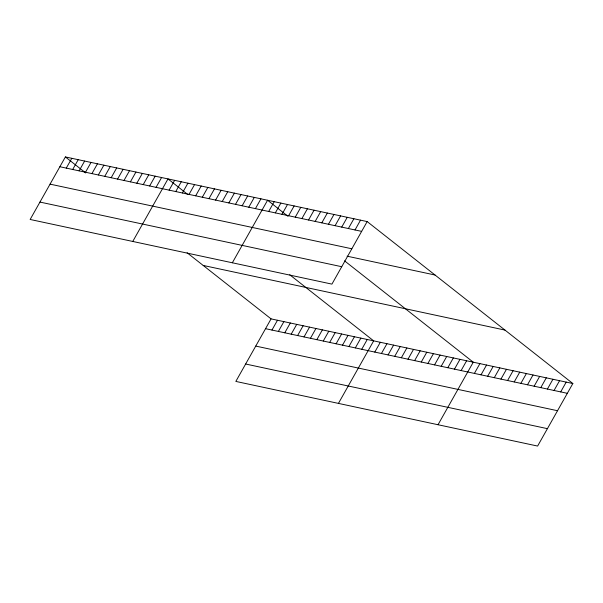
<?xml version="1.0" encoding="UTF-8"?>
<svg xmlns="http://www.w3.org/2000/svg" width="603" height="603" viewBox="0 0 603 603"><rect width="100%" height="100%" fill="white"/><g stroke="black" fill="none" stroke-linecap="round" stroke-linejoin="round"><path stroke-width="0.9" d="M367.167 221.58L65.388 156.938L30.15 219.469L331.929 284.119L367.167 221.58L572.85 383.531L537.612 446.062L235.833 381.42L271.071 318.881L572.85 383.531M66.277 168.109L71.802 158.31M72.692 169.481L78.209 159.689M79.106 170.86L84.624 161.061M85.513 172.232L91.038 162.433M91.927 173.604L97.452 163.805M98.342 174.976L103.867 165.184M104.756 176.355L110.274 166.556M111.171 177.727L116.688 167.928M117.577 179.099L123.102 169.3M123.992 180.47L129.517 170.679M130.406 181.85L135.931 172.051M136.821 183.222L142.338 173.423M143.235 184.593L148.753 174.795M149.642 185.965L155.167 176.174M156.056 187.345L161.581 177.546M132.758 241.449L167.996 178.918L187.676 194.415M169.111 190.141L174.629 180.342M175.752 191.558L181.269 181.759M182.392 192.983L187.91 183.184M189.025 194.407L194.55 184.608M195.666 195.824L201.191 186.026M202.306 197.249L207.824 187.45M208.947 198.673L214.464 188.875M215.588 200.09L221.105 190.292M222.221 201.515L227.746 191.716M228.861 202.94L234.386 193.141M235.502 204.357L241.027 194.558M242.142 205.781L247.66 195.983M248.783 207.206L254.3 197.407M255.423 208.623L260.941 198.824M232.343 262.787L267.581 200.249L287.94 216.281M268.697 211.472L274.222 201.673M275.337 212.889L280.862 203.09M281.978 214.314L287.495 204.515M288.618 215.738L294.136 205.94M295.259 217.155L300.776 207.364M301.892 218.58L307.417 208.781M308.532 220.005L314.057 210.206M315.173 221.422L320.69 211.63M321.814 222.846L327.331 213.047M328.454 224.271L333.972 214.472M271.961 330.06L277.478 320.261M335.087 225.688L340.612 215.897M278.375 331.431L283.892 321.633M341.728 227.112L347.253 217.314M284.782 332.803L290.307 323.004M348.368 228.537L353.893 218.738M291.196 334.175L296.721 324.376M355.009 229.962L360.526 220.163M297.611 335.547L303.128 325.756M304.025 336.926L309.543 327.127M310.439 338.298L315.957 328.499M316.846 339.67L322.371 329.871M323.261 341.042L328.786 331.251M329.675 342.421L335.193 332.622M336.09 343.793L341.607 333.994M342.504 345.165L348.021 335.366M348.911 346.537L354.436 336.745M355.325 347.916L360.85 338.117M361.74 349.288L367.257 339.489M338.434 403.399L373.672 340.861L289.711 274.757M374.795 352.084L380.312 342.285M381.428 353.509L386.953 343.71M388.068 354.926L393.593 345.127M394.709 356.35L400.234 346.552M401.349 357.775L406.867 347.976M407.99 359.192L413.507 349.393M414.63 360.617L420.148 350.818M421.263 362.041L426.788 352.242M427.904 363.458L433.429 353.659M434.544 364.883L440.069 355.084M441.185 366.307L446.702 356.509M447.825 367.724L453.343 357.926M454.466 369.149L459.983 359.35M461.099 370.574L466.624 360.775M438.027 424.731L473.265 362.192L344.547 260.85M474.38 373.415L479.898 363.617M481.021 374.84L486.538 365.041M487.661 376.257L493.179 366.458M494.294 377.682L499.819 367.883M500.935 379.106L506.46 369.307M507.575 380.523L513.1 370.724M514.216 381.948L519.733 372.149M520.856 383.372L526.374 373.574M527.497 384.789L533.014 374.991M534.13 386.214L539.655 376.415M540.77 387.639L546.295 377.84M547.411 389.056L552.936 379.264M554.051 390.48L559.569 380.681M560.692 391.905L566.209 382.106M59.863 166.737L361.649 231.379M50.057 184.141L351.843 248.783M347.072 256.177L435.042 275.021M39.956 202.073L341.735 266.714M203.196 265.441L504.975 330.082M265.546 328.68L567.333 393.322M255.74 346.084L557.526 410.726M245.64 364.016L547.418 428.658M65.388 156.938L85.747 172.971M187.111 252.778L271.071 318.881"/></g></svg>
